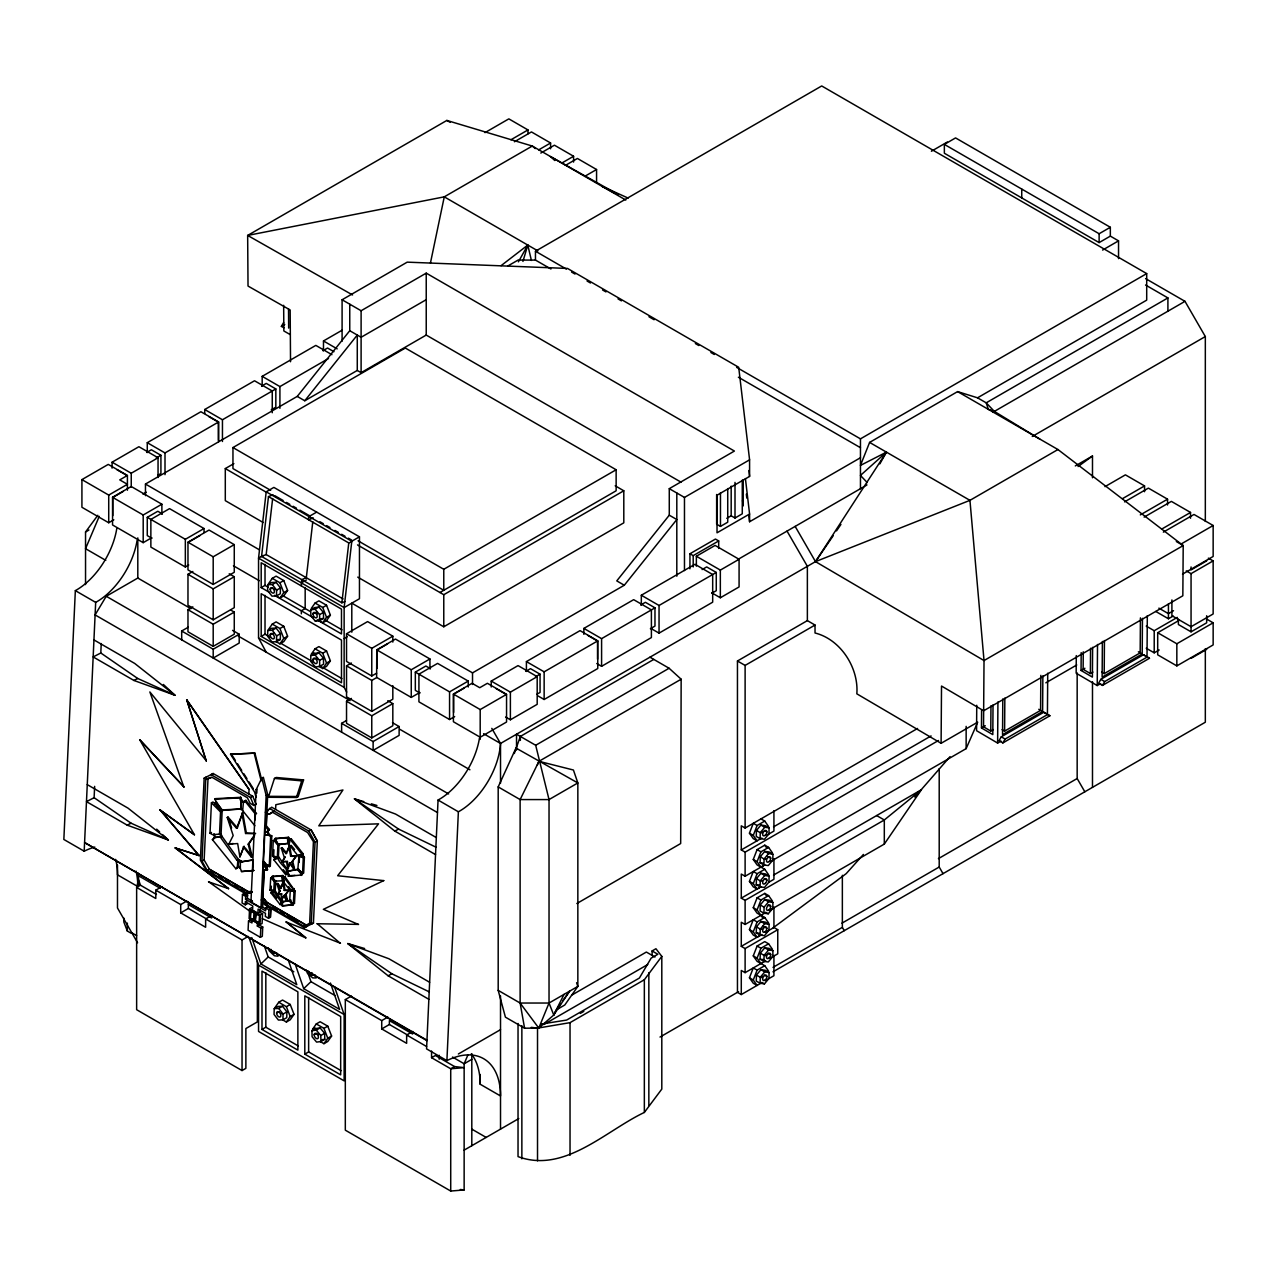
<?xml version="1.0" encoding="UTF-8"?>
<svg xmlns="http://www.w3.org/2000/svg" width="1277" height="1277" viewBox="0 0 1277 1277"><rect width="100%" height="100%" fill="white"/><g stroke="black" fill="none" stroke-linecap="round" stroke-linejoin="round"><path stroke-width="1.5" d="M253.788 870.467L241.513 871.553L240.347 868.376L240.379 861.831L241.529 861.241M240.73 809.522L240.794 801.11L239.613 797.917L214.696 799.163L222.054 810.448L241.88 808.932M287.788 871.217L297.349 869.621L302.234 874.889L288.363 876.293C289.352 868.583 281.1 866.492 277.811 858.352L273.725 859.676L285.729 874.761L287.58 873.276L285.729 874.761M287.995 843.889L287.421 837.84L274.699 838.67L278.45 844.512L289.017 843.363M288.458 842.197L288.49 839.26L289.799 840.027L289.56 842.836M761.89 982.652L741.283 994.56L737.452 992.341L737.452 660.991L807.367 620.622L815.029 625.044L815.029 632.993C840.729 639.41 858.862 667.951 856.835 693.826L941.101 743.294L941.516 686.036L983.657 710.778L1182.837 595.784L1183.204 545.566L1057.947 449.536L957.606 391.608L869.605 442.417L860.459 465.403L886.43 452.138L879.853 463.87M976.745 705.255L976.57 730.699L997.624 743.07L1001.072 741.091M993.027 704.856L992.804 734.61L981.47 727.954L981.598 710.108M869.605 442.417L969.945 500.345L984.024 660.56L983.529 726.805L990.776 731.067L990.968 705.782M997.624 743.07L997.928 701.967M1002.796 698.95L1002.541 734.658L1042.607 711.528L1042.862 675.82M1002.046 729.63L1004.6 731.13L1004.839 698.056M1040.835 675.357L1040.579 710.363L1004.6 731.13M1047.427 714.322L1047.731 673.218M1076.288 655.58L1076.16 673.202L1097.23 685.573L1100.662 683.578M1092.617 647.359L1092.394 677.113L1081.06 670.457L1081.188 652.611M1083.263 651.813L1083.135 669.308L1090.366 673.554L1092.92 672.085M1090.366 673.554L1090.558 648.285M1097.23 685.573L1097.518 644.47M1102.386 641.453L1102.131 677.161L1142.197 654.032L1142.452 618.323M1101.636 672.133L1104.19 673.633L1104.445 640.559M1140.425 617.86L1140.169 652.866L1104.19 673.633M1147.017 656.825L1147.321 615.706M293.678 889.255L289.911 890.133L282.967 881.258L283.861 877.331L284.994 876.74L295.163 891.154L294.46 903.446L293.423 902.839L293.311 904.802L282.217 905.856L281.802 901.929L282.951 901.339M282.201 880.795L281.802 876.118L271.841 876.581L274.731 881.146L283.989 880.731M756.431 830.449L756.271 836.435L760.102 838.654L764.444 839.244L768.946 833.849L769.105 827.863L765.274 825.66L760.932 825.054L756.431 830.449L760.262 832.652L760.102 838.654M756.271 884.642L756.431 878.656L760.932 873.26L765.274 873.867L769.105 876.07L768.946 882.072L764.444 887.451L760.102 886.861L756.271 884.642L759.161 885.041M756.271 932.864L756.431 926.863L760.932 921.467L765.274 922.074L769.105 924.277L768.946 930.279L764.444 935.674L760.102 935.067L756.271 932.864L759.161 933.264M756.431 975.069L756.271 981.071L760.102 983.274L764.444 983.881L768.946 978.485L769.105 972.483L765.274 970.281L760.932 969.674L756.431 975.069L760.262 977.288L760.102 983.274M760.102 862.757L760.262 856.771L764.763 851.376L769.105 851.967L772.936 854.185L772.777 860.171L768.275 865.567L763.933 864.96L760.102 862.757L762.992 863.156M760.102 886.861L760.262 880.875L764.763 875.479L769.105 876.07M760.262 904.978L760.102 910.964L763.933 913.183L768.275 913.773L772.777 908.378L772.936 902.392L769.105 900.173L764.763 899.583L760.262 904.978L764.093 907.181L763.933 913.183M760.102 935.067L760.262 929.081L764.763 923.686L769.105 924.277M760.102 959.171L760.262 953.185L764.763 947.789L769.105 948.38L772.936 950.599L772.777 956.585L768.275 961.98L763.933 961.389L760.102 959.171L764.444 959.777M763.933 864.96L764.093 858.974L768.594 853.579L772.936 854.185M763.933 961.389L764.093 955.388L768.594 949.992L772.936 950.599M267.771 584.722L267.611 590.533L271.969 596.136L276.47 595.944L280.301 593.741L280.461 587.931L276.103 582.312L271.602 582.504L267.771 584.722L272.272 584.531L276.103 582.312M267.771 630.471L267.611 636.281L271.969 641.9L276.47 641.708L280.301 639.506L280.461 633.695L276.103 628.076L271.602 628.268L267.771 630.471L272.272 630.279L276.103 628.076M276.47 595.944L276.63 590.134L272.272 584.531M276.47 641.708L276.63 635.898L272.272 630.279M274.22 1008.638L274.06 1014.449L278.418 1020.068L282.919 1019.876L286.75 1017.657L286.91 1011.847L282.552 1006.244L278.051 1006.436L274.22 1008.638L278.721 1008.447L282.552 1006.244M282.919 1019.876L283.079 1014.066L278.721 1008.447M116.75 528.71A58.279 33.649 -60 0 1 75.343 590.628L63.85 839.468L84.186 851.2A81.409 47.01 -60 0 1 94.833 847.066M84.186 851.2L95.679 602.377A58.279 33.649 -60 0 0 137.086 540.442M162.53 834.583L168.372 839.995L131.052 823.186L94.115 797.694L94.642 786.361M163.36 684.472L175.061 695.295L137.724 678.486L100.803 652.994L101.234 643.544M206.443 776.975L204.16 778.156L200.377 860.155L206.555 871.185L245.982 893.948L249.813 893.214L252.112 892.048L248.329 891.649L246.046 892.815L207.161 870.371L201.974 861.161L205.741 779.513L211.184 777.262M208.023 778.347L204.144 860.044L209.444 869.19L248.329 891.649M223.188 809.857L222.134 811.134L221.081 833.961L212.605 834.727L210.019 833.227L211.423 802.786L212.908 802.02L215.494 803.52M219.484 834.791L220.538 811.949L211.423 802.786M244.418 893.485L242.47 894.475L242.087 902.983L245.28 904.834L247.211 903.829M186.745 699.812L206.188 760.821L186.745 699.812L249.063 789.282L248.839 794.007M245.28 904.834L245.423 901.738L247.243 900.796M245.535 899.263L245.663 896.326L247.61 895.321L247.355 898.322L245.535 899.263L265.584 910.836L265.712 907.899L267.659 906.893L270.852 908.745L270.453 917.253L268.505 918.243L265.329 916.407L265.472 913.31L258.114 909.064L257.922 913.247L252.575 910.15L252.766 905.984L245.423 901.738M248.52 920.956L248.089 930.231L260.364 937.318L262.312 936.312L262.743 927.038L259.263 925.043L257.331 926.033L257.475 922.984L252.128 919.903L251.984 922.952L248.52 920.956L250.452 919.951L252.766 921.292M251.84 907.612L249.558 908.793L249.111 918.53L259.79 924.692L262.088 923.526L262.535 913.789L259.742 912.305L257.922 913.247M249.909 918.131L250.899 909.735L254.698 912.895L254.362 920.015L249.909 918.131L254.362 920.015M265.855 908.873L262.392 907.005L264.1 869.94L262.503 906.941L260.971 907.739L250.946 901.945L256.134 789.681L261.817 778.06L263.349 777.262L267.691 794.677L266.27 825.596L269.431 829.523L266.877 831.806L269.431 829.523M250.531 917.812L250.899 909.735M252.766 870.994L253.261 860.107L240.379 861.831M255.129 819.93L255.384 814.087L244.785 800.902L243.38 802.595L242.678 810.64L254.857 825.756M256.805 793.161L256.98 789.25L256.134 789.681M253.74 920.35L254.075 913.215L250.276 910.054M259.854 919.871L259.087 923.431L255.24 921.212L255.576 914.093L258.784 914.619M255.24 921.212L256.198 913.757M259.087 923.431L259.454 915.354L262.535 913.789M259.87 909.511L259.742 912.305L259.981 909.463M259.79 924.692L260.253 914.955L249.558 908.793M260.971 907.739L266.159 795.475L261.817 778.06M269.319 829.587L267.915 831.279L269.096 834.456L271.793 835.892L270.277 866.397L266.654 865.423L263.477 861.704L263.078 870.483L267.579 869.717L266.398 866.54L267.803 864.848M263.477 861.704L264.722 834.95L268.521 834.759L267.34 831.566L264.85 832.029L265.121 826.171L266.27 825.596L266.845 810.592L267.739 810.991M260.364 937.318L260.795 928.044L262.743 927.038M265.169 834.727L264.85 832.029M269.239 866.923L270.644 836.483L271.793 835.892M268.505 918.243L268.904 909.735L270.852 908.745M273.262 840.442L275.72 840.617L273.262 840.442L272.528 856.356L277.811 856.867L278.274 858.112L274.906 858.543L274.3 856.883M270.341 917.301L270.74 908.793M275.593 809.442L275.816 804.733L342.938 789.984L318.803 825.836L378.535 823.841L337.639 875.735L383.691 880.619M273.661 855.766L273.948 849.812M274.587 841.208L277.907 845.182L277.364 857.106L278.498 856.516L287.405 869.749L289.384 870.898L298.483 869.046L297.349 869.621M278.386 856.58L279.056 844.592L277.907 845.182M302.489 854.76L304.405 857.186L303.671 873.101L302.537 873.676L297.876 868.951L299.01 855.255L297.988 855.782L288.985 844.464L289.352 840.266L291.204 838.781L303.208 853.882L297.988 855.782M299.185 862.454L299.457 856.5M302.537 873.676L303.272 857.777L304.405 857.186M309.641 923.335L313.424 841.687L307.613 832.524L272.304 812.14L269.16 814.295L265.456 812.156L271.714 807.208L311.141 829.97L317.334 841L313.424 923.063L311.253 924.181L315.052 842.166L308.858 831.151L269.431 808.373M479.466 738.106A58.279 33.649 -60 0 1 438.059 800.04L426.566 1048.88L446.902 1060.612A81.409 47.01 -60 0 1 500.52 1095.969L480.184 1084.237A81.409 47.01 -60 0 0 471.293 1053.876M446.902 1060.612L458.379 811.789A58.279 33.649 -60 0 0 500.52 743.469L815.492 561.625L969.945 500.345L1057.947 449.536M281.802 901.929L283.302 901.546L281.642 900.7L274.906 890.292L269.99 890.229L270.708 877.938L272.863 877.953L270.708 877.938M271.331 886.126L271.139 889.638L269.99 890.229M273.773 890.867L274.3 881.657L271.73 878.544M274.731 881.146L275.864 880.555L275.13 891.314L270.9 892.815L280.158 904.643L281.866 903.366M294.46 903.446L292.289 903.414L289.719 900.317L290.246 891.091L291.395 890.5L291.044 889.542L289.911 890.133M293.311 904.02L294.029 891.729L295.163 891.154M286.447 873.867L286.718 870.595M287.181 870.371L286.894 873.628L288.219 874.394M214.217 833.897L215.27 837.153L212.381 839.596L235.894 868.807L237.299 867.115L237.841 860.858L240.842 861.592M238.751 860.395L238.208 866.636L240.347 868.376M280.158 904.643L282.121 900.844M263.142 555.511L258.545 558.161L344.136 607.581L359.46 598.737L359.46 536.819L273.869 487.399L266.207 491.821L258.545 558.161L258.545 637.941L266.207 652.18M344.934 601.547L341.853 602.808L261.562 556.453L268.473 496.593L273.086 494.694M261.562 556.453L266.175 554.553L272.639 498.557M301.34 585.935L301.707 579.63L306.32 577.731L312.785 521.734M341.853 602.808L348.765 542.948L351.845 541.687M359.46 536.819L351.798 541.24L344.136 607.581L344.136 687.361L346.69 692.102M430.445 262.998L444.268 196.85L532.286 146.041L625.794 200.042M649.945 657.192L669.1 668.254L681.152 679.22L680.673 843.554L576.837 903.525M522.932 261.418L527.8 245.072L501.079 265.664M514.296 753.526L520.362 736.43L653.776 659.411M268.362 797.279L274.443 778.427L276.263 777.485L303.575 779.928L298.227 796.513L296.392 797.455L268.362 797.279L270.197 796.337L298.227 796.513M296.392 797.455L301.755 780.87L303.575 779.928M287.692 868.568L290.214 862.837L287.692 868.568L286.575 861.608L287.373 861.193L288.506 868.152M239.884 856.899L244.019 846.364L239.884 856.899L237.666 843.554L228.822 844.161L233.18 835.525L227.242 817.488L228.04 817.088L237.362 827.879L236.564 828.294L227.242 817.488M287.261 899.567L284.021 895.337L281.834 899.822L283.207 895.736L286.463 899.982L287.261 899.567L286.016 894.299L288.937 890.085L284.228 890.372L282.855 882.136L283.654 881.721L285.026 889.973M286.016 853.643L286.83 853.228L282.057 847.657L281.259 848.072L286.016 853.643L289.56 845.262L291.427 855.893L290.629 856.292L288.762 845.677M287.373 851.631L289.56 845.262M236.564 828.294L242.694 812.683L246.381 833.083L245.583 833.482L241.896 813.098M237.362 827.879L242.694 812.683M280.653 888.265L281.451 887.85L277.763 883.476L276.965 883.892L280.653 888.265L282.855 882.136M281.994 886.318L283.654 881.721M749.439 833.163L753.27 835.381L757.101 840.825L753.27 838.622L749.439 833.163L753.27 823.298L757.101 825.501L764.763 821.079L768.594 826.538M753.27 835.381L757.101 825.501M768.594 874.745L764.763 869.286L757.101 864.928L753.27 859.485L757.101 849.604L764.763 845.182L768.594 847.401L772.425 852.844M760.932 886.829L757.101 889.031L753.27 886.829L749.439 881.369L753.27 871.505L757.101 873.707L764.763 869.286M764.763 864.928L760.932 867.147L757.101 861.688L760.932 851.823L768.594 847.401M757.101 889.031L753.27 883.588L757.101 873.707M768.594 922.952L764.763 917.493L757.101 913.135L753.27 907.692L757.101 897.827L764.763 893.389L768.594 895.608L772.425 901.051M760.932 935.035L757.101 937.238L753.27 935.035L749.439 929.576L753.27 919.711L757.101 921.93L764.763 917.493M762.848 918.019L757.101 909.91L760.932 900.03L768.594 895.608M757.101 937.238L753.27 931.795L757.101 921.93M768.594 971.158L764.763 965.715L757.101 961.342L753.27 955.898L757.101 946.034L764.763 941.612L768.594 943.815L772.425 949.258M749.439 977.799L753.27 980.002L757.101 985.461L753.27 983.242L749.439 977.799L753.27 967.918L757.101 970.137L764.763 965.715M760.932 963.56L757.101 958.117L760.932 948.236L768.594 943.815M753.27 980.002L757.101 970.137M516.531 750.046L516.531 734.227L535.686 745.273L549.03 799.578L549.03 1003.036L538.782 1028.081L524.576 1028.208L505.421 1017.162L498.19 990.377L498.19 786.919L515.972 748.051L577.842 782.945L577.842 986.403L564.801 1004.983L557.905 1008.974M99.239 516.387L85.543 548.679L105.783 560.364M467.925 1054.898L464.142 1063.773L464.142 1189.941L450.717 1191.042L345.317 1130.177L345.317 999.588L351.446 996.06M771.005 861.289L966.146 748.625L977.703 722.191M537.362 764.923L538.958 761.315L681.152 679.22M498.19 990.377L520.122 1003.036L538.782 1028.081L553.755 1015.023L556.181 1009.963M282.057 861.975L285.09 857.027L282.057 861.975L286.575 861.608M498.19 786.919L520.122 799.578L549.03 799.578L577.842 782.945L573.421 770.015L538.958 761.315L520.122 799.578L520.122 1003.036L549.03 1003.036L553.755 1015.023L564.003 994.4M277.476 894.666L281.818 894.028L277.476 894.666L280.062 890.771L277.763 883.476M278.274 894.251L280.062 890.771M518.398 261.849L527.8 245.072L531.408 260.46M283.941 327.838L281.387 326.385L283.606 322.506M1001.28 736.813L999.029 740.676L1002.86 742.927L1049.886 715.774L1043.836 712.247L1001.28 736.813L1005.111 739.064L1047.667 714.497L1049.886 715.774M1002.86 742.927L1005.111 739.064M1100.87 679.316L1098.619 683.179L1102.45 685.43L1149.476 658.278L1143.426 654.75L1100.87 679.316L1104.701 681.567L1147.257 657.001L1149.476 658.278M1102.45 685.43L1104.701 681.567M190.88 608.682L137.804 578.05L106.246 596.263L95.089 614.907L437.468 812.571M531.264 1027.347L537.521 1028.145L570.037 1022.654L644.342 979.746L661.805 956.393L655.931 948.731L652.1 950.95L652.1 955.372M518.031 1023.468L518.031 1156.611C564.402 1173.771 605.585 1130.799 644.342 1112.443L661.805 1089.089L661.805 956.393M553.755 1015.023L569.59 991.16L562.886 1000.561M291.954 861.863L296.44 855.957L291.954 861.863L293.614 868.663L294.428 868.248L292.752 861.448M950.04 756.654L914.827 797.056M769.169 910.565L884.307 844.081L921.419 789.713L773.527 875.096M833.195 535.749L815.492 561.625L984.024 660.56L1183.204 545.566L1176.325 541.528M836.499 530.897L840.936 524.432M254.474 835.812L248.983 843.778L252.271 856.819L251.473 857.234L248.185 844.193L254.777 834.631M286.463 899.982L285.202 894.698L288.937 890.085M268.441 583.797L272.272 578.337L276.103 576.135L283.765 580.556L287.596 590.421L283.765 595.88L279.934 598.083L276.103 595.88M279.934 598.083L283.765 592.64L287.596 590.421M268.441 629.545L272.272 624.102L276.103 621.883L283.765 626.305L287.596 636.185L283.765 641.629L279.934 643.847L276.103 641.629M279.934 643.847L283.765 638.388L287.596 636.185M311.253 608.49L315.068 603.047L318.899 600.844L326.561 605.266L330.392 615.131L326.561 620.59L322.73 622.793L318.899 620.59M322.73 622.793L326.561 617.35L330.392 615.131M318.899 666.339L322.73 668.557L326.561 666.339L330.392 660.895L326.561 651.015L318.899 646.593L315.068 648.812L311.253 654.255L313.791 652.786M322.73 668.557L326.561 663.098L330.392 660.895M274.89 1007.713L278.721 1002.269L282.552 1000.051L290.214 1004.472L294.045 1014.353L290.214 1019.796L286.383 1022.015L282.552 1019.796M286.383 1022.015L290.214 1016.556L294.045 1014.353M320.112 1041.489L323.943 1043.692L327.774 1041.489L331.605 1036.03L327.774 1026.165L320.112 1021.744L316.281 1023.946L312.466 1029.406L315.004 1027.921M323.943 1043.692L327.774 1038.249L331.605 1036.03M557.299 1008.399L560.651 1003.69M85.543 584.579L85.543 531.998L97.818 515.285M145.466 495.652L145.466 484.047L297.238 396.413L349.754 330.711L349.754 304.181M304.772 400.755L357.273 335.069L357.273 370.442L304.772 400.755L297.238 396.413M669.276 515.19L616.775 580.891L624.293 585.233L676.81 519.547L669.276 515.19L669.276 488.66L734.403 451.052L426.231 273.134L361.104 310.742L342.092 299.76L342.092 341.262M278.945 844.64L287.229 843.427M289.352 840.266L291.204 838.781M301.34 855.351L303.208 853.882M298.339 868.727L300.941 873.58L301.675 872.686L297.876 868.951M216.34 802.116L214.935 803.808L221.448 811.486L222.501 810.209L215.877 802.355M235.894 868.807L238.783 866.349L237.299 867.115M237.49 867.977L238.895 866.285M760.262 832.652L764.763 827.273L769.105 827.863M764.093 907.181L768.594 901.785L772.936 902.392M760.262 977.288L764.763 971.893L769.105 972.483M275.178 880.907L272.751 877.634L272.193 878.305L274.763 881.417L275.752 880.619M270.9 892.815L272.624 891.538L272.161 890.245M283.286 878.001L284.994 876.74M292.545 889.846L294.253 888.569M290.166 900.077L292.178 903.861L291.028 901.115M863.412 854.441L846.188 873.644L773.255 927.74M288.299 960.192L296.791 984.663L260.907 963.959L268.17 956.952L264.259 945.666M330.44 983.019L339.586 1009.373L303.703 988.653L310.965 981.662L307.709 972.26M921.419 789.713L884.307 819.978L745.114 900.349L741.283 898.146L741.283 874.043L745.114 876.245L764.109 865.279M1078.075 466.536L1092.489 456.017L1092.489 477.774M274.475 811.023L269.16 814.295M535.302 148.595L532.286 146.041L446.838 120.437L247.658 235.431L248.025 286.064L290.166 309.976L290.533 361.742M484.989 132.632L508.837 118.873L527.976 129.935L527.976 133.798M510.96 139.752L527.976 129.935M514.423 141.763L531.455 131.93L550.595 142.992L550.595 148.786M538.686 149.872L550.595 142.992M540.809 153.064L554.426 145.195L573.581 156.257L573.581 162.067M561.672 163.137L573.581 156.257M281.387 326.385L284.755 324.454M565.503 165.356L577.412 158.46L596.567 169.522L596.567 183.074M342.092 299.76L407.203 262.152L567.515 268.441L738.697 367.281L749.583 459.832L749.583 476.417L717.02 495.221L717.02 532.812L749.583 514.008L745.417 478.572M584.643 176.402L596.567 169.522M113.813 519.803L108.721 522.756L81.92 507.272L81.92 479.609L108.258 464.397L127.413 475.459L127.413 490.224M112.089 468.116L112.089 462.194L138.906 446.711L158.045 457.757L158.045 477.518M147.27 452.569L147.27 442.688L200.904 411.737L218.622 421.969L218.622 441.73M204.735 413.477L204.735 409.518L254.522 380.769L272.256 391.001L272.256 412.742M262.184 386.229L262.184 376.348L315.818 345.397L331.924 354.687M323.48 350.84L323.48 340.959L342.22 330.152M146.743 452.409L151.34 449.759L160.918 455.282L160.918 473.528L157.853 475.299M261.657 386.053L266.255 383.403L275.832 388.942L275.832 407.187L271.235 409.837M322.953 350.68L327.55 348.03L333.935 351.702M426.231 299.68L361.104 337.272L349.754 330.711M156.321 457.932L160.918 455.282M147.27 442.688L165.004 452.936L218.622 421.969M204.735 409.518L222.453 419.75L275.832 388.942M262.184 376.348L279.918 386.58L328.508 358.518M127.413 475.459L119.751 479.881L127.413 484.302L108.721 495.093L81.92 479.609M112.089 462.194L131.244 473.24L158.045 457.757M507.847 265.983L518.079 260.077L535.462 260.077L550.946 269M535.462 260.077L535.462 251.218L821.702 85.958L1146.698 273.597L1146.698 300.143L977.528 397.817L957.606 391.608M151.692 537.745L143.2 542.661L112.552 524.959L112.552 497.296L131.244 486.505L161.876 504.207L161.876 514.088M123.326 491.358L112.807 497.439L112.807 515.7M142.976 494.135L146.312 492.204M357.273 370.442L361.104 372.661L426.231 335.069L681.024 482.163M85.543 531.998L88.927 530.035M270.66 490.336L232.957 468.579L232.957 447.557L405.32 348.046L616.137 469.76L616.137 490.783L439.942 592.496M112.552 497.296L143.2 514.998L161.876 504.207M263.142 522.485L225.295 500.648L225.295 468.579L233.867 463.631M151.867 538.255L147.27 535.59L147.27 517.345L157.805 511.263L162.402 513.913M147.27 517.345L185.341 539.309L204.017 528.534L204.017 532.477M187.974 542.214L209.045 530.051L234.266 544.625L234.266 572.288L213.195 584.451L187.974 569.877L187.974 542.214L213.195 556.788L234.266 544.625M189.411 541.671L199.946 535.59M204.017 528.534L169.538 508.629L150.862 519.42L150.862 547.083L185.341 566.988L188.725 565.025M229.221 573.788L234.266 576.709L234.266 607.66L213.195 619.824L187.974 605.266L187.974 574.299L192.827 571.489M931.396 151.245L947.358 142.018M944.357 144.397L955.563 137.916L1110.336 227.274L1110.336 236.117L1099.13 242.598L944.357 153.24L944.357 144.397L1099.13 233.739L1110.336 227.274M316.664 512.109L308.619 516.738L308.619 519.771L313.232 517.871M187.974 574.299L213.195 588.873L234.266 576.709M230.898 610.151L234.266 612.098L234.266 634.206L213.195 646.37L187.974 631.796L187.974 609.688L192.827 606.878M181.717 639.841L181.669 631.014L188.182 627.262M318.069 620.43L341.486 633.951L341.486 609.113L261.194 562.758L261.194 587.596L265.025 585.393L268.362 587.324M272.272 578.337L279.934 582.759L283.765 580.556M270.165 589.208A2.985 1.724 60 0 1 273.342 588.92A2.985 1.724 60 0 1 273.342 593.151A2.985 1.724 60 0 1 270.165 589.208L272.719 587.723M187.974 609.688L213.195 624.245L234.266 612.098M276.63 590.134L280.461 587.931M301.34 582.871L306.448 579.934M213.195 649.227L239.198 634.206L239.198 643.049L213.195 658.07L213.195 649.227L181.669 631.014M261.194 636.409L341.486 682.78L341.486 640.08L261.194 593.725L261.194 636.409L265.025 634.206L270.149 637.159M310.726 609.831L314.557 607.613L318.899 607.022L323.416 612.417L323.576 618.403L319.745 620.622L315.387 621.213L310.886 615.817L310.726 609.831L315.068 609.225L318.899 607.022M272.272 624.102L279.934 628.523L283.765 626.305M270.165 634.956A2.985 1.724 60 0 1 273.342 634.685A2.985 1.724 60 0 1 273.342 638.915A2.985 1.724 60 0 1 270.165 634.956L273.996 632.753M315.068 603.047L322.73 607.469L326.561 605.266M312.961 613.918A2.985 1.724 60 0 1 316.137 613.63A2.985 1.724 60 0 1 316.137 617.86A2.985 1.724 60 0 1 312.961 613.918L315.515 612.433M276.63 635.898L280.461 633.695M319.745 620.622L319.585 614.62L323.416 612.417M315.387 621.213L317.941 619.744M232.957 447.557L443.773 569.287L616.137 469.76M376.619 673.187L371.767 675.996L346.53 661.422L346.53 633.759L367.6 621.596L392.821 636.169L392.821 642.092M310.726 655.596L314.557 653.377L318.899 652.786L323.416 658.166L323.576 664.168L319.745 666.371L315.387 666.977L310.886 661.582L310.726 655.596L315.068 654.989L318.899 652.786M344.136 638.548L347.2 636.776M315.068 648.812L322.73 653.233L326.561 651.015M312.961 659.666A2.985 1.724 60 0 1 316.137 659.395A2.985 1.724 60 0 1 316.137 663.625A2.985 1.724 60 0 1 312.961 659.666L315.515 658.198M319.745 666.371L319.585 660.385L323.416 658.166M357.512 544.912L443.773 594.715L623.799 490.783L623.799 522.836L443.773 626.784L357.752 577.124M346.53 633.759L371.767 648.333L392.821 636.169M392.821 685.669L392.821 699.205L371.767 711.369L346.53 696.811L346.53 665.844L351.398 663.034M346.53 665.844L371.767 680.418L376.619 677.608L376.779 649.849L395.471 639.059L429.934 658.964L429.934 668.845M387.554 643.911L377.034 649.993L377.034 668.238M1102.594 250.069L1118.54 240.858L1118.54 258.624M669.276 488.66L684.472 497.423L749.583 459.832M387.777 700.722L392.821 703.627L392.821 725.751L371.767 737.914L346.53 723.341L346.53 701.233L351.398 698.423M376.779 649.849L411.258 669.755L429.934 658.964M419.925 693.012L415.328 690.362L415.328 672.101L425.864 666.019L430.461 668.669M341.629 732.168L341.597 723.341L346.466 720.531M346.53 701.233L371.767 715.79L392.821 703.627M376.779 677.512L411.258 697.418L419.75 692.517M736.653 367.377L860.459 438.857L1146.698 273.597M726.805 518.318L731.178 515.796L735.009 518.015L742.272 513.817L742.272 480.168M716.636 494.502L716.636 524.193L720.467 526.395L727.73 522.197L727.73 488.564M351.798 632.195L351.798 603.159L472.522 672.867L624.293 585.233M415.328 672.101L449.568 691.863L468.244 681.088L468.244 687.01M689.947 568.808L689.947 553.755L715.439 539.054L718.696 540.937L718.696 548.456M748.897 515.844L749.583 521.75L860.459 457.741M453.399 694.081L472.075 683.291L479.737 687.712L487.399 683.291L506.554 694.353L506.554 722.016L480.2 737.228L453.399 721.744L453.399 694.081L480.2 709.565L506.554 694.353M689.947 553.755L693.203 555.639L718.696 540.937M464.174 688.143L453.638 694.225L453.638 712.47M373.123 741.554L399.126 726.533L399.126 735.376L373.123 750.397L373.123 741.554L341.597 723.341M696.364 566.126L696.364 556.245L715.088 545.423L739.08 559.278L739.08 586.941L720.34 597.764L711.768 592.815M491.23 687.01L491.23 681.088L518.047 665.604L537.186 676.65L537.186 704.329L510.385 719.797L505.596 717.035M526.411 671.463L526.411 661.598L580.045 630.63L597.764 640.862L597.764 668.525L544.146 699.493L537.697 695.757M583.876 634.35L583.876 628.412L633.663 599.663L651.398 609.895L651.398 637.558L601.595 666.307L596.758 663.529M641.325 605.122L641.325 595.242L694.959 564.29L712.678 574.522L712.678 602.185L659.044 633.137L650.999 628.492M156.433 894.443L140.47 885.216L136.639 887.435L136.639 1009.708L242.039 1070.557L245.87 1068.354L245.87 1028.544L257.363 1021.903L257.363 961.469M1167.912 311.189L1167.912 297.924L986.211 402.83L977.528 397.817M525.885 671.303L530.482 668.653L540.059 674.176L540.059 692.437L536.994 694.193M640.799 604.963L645.396 602.297L654.973 607.836L654.973 626.081L650.376 628.747M702.095 569.574L706.692 566.924L716.269 572.447L716.269 590.708L711.672 593.358M468.244 681.088L437.596 663.386L418.92 674.176L418.92 701.839L449.568 719.526L454.66 716.589M140.47 885.216L138.539 879.677L136.639 887.435L155.794 898.497L155.794 890.165L161.924 886.637M737.595 559.645L866.955 484.941M993.075 412.136L1184.992 301.34L1205.328 336.553L1205.328 521.431M535.462 676.826L540.059 674.176M526.411 661.598L544.146 671.83L597.764 640.862M583.876 628.412L601.595 638.644L654.973 607.836M641.325 595.242L659.044 605.474L716.269 572.447M696.364 556.245L720.34 570.101L739.08 559.278M491.23 681.088L510.385 692.134L537.186 676.65M155.794 890.165L180.711 904.563L186.841 901.019M180.711 904.563L180.711 912.879L188.373 908.458L206.651 919.009M1032.247 436.479L1205.328 336.553M180.711 912.879L205.629 927.262L205.629 918.945L211.759 915.401M535.686 745.273L669.1 668.254M205.629 918.945L242.039 939.968L248.169 936.424M1075.298 465.929L1092.489 456.017M737.452 660.991L745.114 665.413L815.029 625.044M1104.988 486.649L1125.404 474.852L1144.559 485.914L1144.559 491.709M1122.435 498.684L1144.559 485.914M1124.558 501.877L1148.39 488.117L1167.545 499.179L1167.545 504.99M278.721 1002.269L286.383 1006.691L290.214 1004.472M276.614 1013.124A2.985 1.724 60 0 1 279.791 1012.853A2.985 1.724 60 0 1 279.791 1017.067A2.985 1.724 60 0 1 276.614 1013.124L279.168 1011.655M1140.313 514.902L1167.545 499.179M283.079 1014.066L286.91 1011.847M1144.144 517.121L1171.376 501.382L1190.531 512.444L1190.531 518.254M261.993 1029.438L297.876 1050.141L297.876 991.814L261.993 971.111L261.993 1029.438L265.824 1027.219L298.291 1045.959M1161.591 529.157L1190.531 512.444M1163.347 532.142L1193.995 514.455L1213.15 525.501L1213.15 556.469L1182.502 574.155M311.939 1030.731L315.77 1028.528L320.112 1027.921L324.629 1033.316L324.789 1039.302L320.958 1041.521L316.6 1042.112L312.099 1036.732L311.939 1030.731L316.281 1030.14L320.112 1027.921M316.281 1023.946L323.943 1028.368L327.774 1026.165M314.174 1034.817A2.985 1.724 60 0 1 317.35 1034.53A2.985 1.724 60 0 1 317.35 1038.76A2.985 1.724 60 0 1 314.174 1034.817L316.728 1033.332M320.958 1041.521L320.798 1035.535L324.629 1033.316M1180.81 544.178L1213.15 525.501M304.804 1054.148L340.672 1074.851L340.672 1016.524L304.804 995.821L304.804 1054.148L308.635 1051.929L341.087 1070.669M345.317 999.588L381.727 1020.61L387.857 1017.067M381.727 1020.61L381.727 1028.927L389.389 1024.505L407.65 1035.056M1206.669 560.89L1191.058 569.909L1191.058 566.956M938.515 740.484L745.114 852.142L741.283 849.923L741.283 825.82L745.114 828.039L917.572 728.465M1186.269 570.883L1191.058 573.644L1213.15 560.89L1213.15 613.966L1191.058 626.72L1171.903 615.674L1171.903 599.935M381.727 1028.927L406.645 1043.325L406.645 1034.993L412.774 1031.465M773.511 826.889L931.077 735.919M741.283 849.923L761.89 838.031M767.046 835.046L773.926 831.088L773.926 810.687M941.101 743.294L977.16 722.479M1045.847 682.828L1076.75 664.982M1173.531 610.725L1168.439 613.662L1158.862 608.139M1155.765 611.46L1168.439 618.77L1173.116 616.073M981.47 727.954L985.301 725.751M1081.06 670.457L1084.891 668.254M1146.235 626.113L1154.216 630.71L1177.33 617.382M1206.765 619.122L1213.15 622.809L1213.15 644.933L1176.835 665.892L1157.696 654.83L1157.696 632.722L1179.15 620.335M990.776 731.067L993.33 729.582M431.562 1057.707L435.393 1055.504L454.548 1066.55L464.142 1067.668L450.717 1068.769L431.562 1057.707L431.562 1051.051M458.379 1053.988L500.52 1029.661M1146.235 648.221L1154.216 652.834L1159.181 649.977M1178.384 619.201L1178.384 624.517L1191.058 631.828L1206.669 622.809L1206.669 615.737M549.03 1003.036L577.842 986.403L576.581 982.715M1157.696 632.722L1176.835 643.768L1213.15 622.809M572.128 994.911L646.354 952.051L654.973 957.032M741.283 898.146L760.182 887.228M768.77 882.263L773.926 879.294L773.926 858.894M454.548 1066.55L450.717 1068.769L450.717 1191.042M471.772 1053.637L471.804 1059.351L464.142 1063.773L452.521 1057.053M543.794 1024.537L647.742 964.518M1191.058 658.373L1206.669 649.355M580.349 1013.379L583.797 1011.4M770.877 957.782L777.757 953.823L777.757 929.704L745.114 948.556L741.283 946.353L741.283 922.249L745.114 924.452L765.737 912.544M741.283 946.353L761.89 934.445M765.338 932.465L773.926 927.501L777.757 929.704M938.403 858.639L1077.165 778.523L1077.165 672.915M741.283 994.56L741.283 970.456L745.114 972.659L765.721 960.767M841.942 923.175L939.202 867.019L939.202 768.69M773.032 967.375L842.357 927.357L842.357 875.288M464.142 1150.13L518.797 1118.572M660.017 1037.052L738.553 991.702M773 971.813L1205.328 722.223L1205.328 648.668M765.338 980.672L773.926 975.708L773.926 955.308M100.803 652.994L93.157 656.921L133.909 680.449L175.061 695.295L134.692 663.433L93.939 639.905M133.909 680.449L137.724 678.486M139.752 739.782L183.968 786.887L139.752 739.782L194.471 834.791L159.769 809.762L194.471 834.791M94.115 797.694L86.469 801.637L127.221 825.165L168.372 839.995L128.003 808.133L87.251 784.621M256.07 797.327L254.65 792.203L230.53 754.228L254.921 753.127L261.817 780.407M230.53 754.228L254.921 753.127M127.221 825.165L131.052 823.186M214.696 799.163L215.845 798.588M214.009 804.287L215.621 803.456L222.134 811.134L220.538 811.949M248.951 789.346L186.634 699.86M239.613 797.917L240.746 797.343L241.928 800.519L240.794 801.11M204.16 778.156L213.291 773.479L211.008 774.644L250.452 797.423L252.734 796.241L256.15 804.302M244.785 800.902L245.918 800.328M243.38 802.595L244.514 802.02L241.816 800.583L240.635 797.391M266.159 795.475L267.691 794.677M242.678 810.64L241.193 809.283L241.241 800.871L243.827 802.371M205.741 779.513L212.062 777.358L247.371 797.742L250.18 803.329L253.868 805.468L256.038 804.35M175.204 847.96L199.132 855.542L175.204 847.96L228.615 888.68L175.316 847.896M210.019 833.227L211.503 832.476M255.384 814.087L256.422 813.561M212.381 839.596L213.866 838.845M265.456 812.156L267.627 811.039L266.845 810.592M213.786 837.904L221.975 836.355L238.544 859.517L242.422 861.767L252.702 859.852M228.822 844.161L233.164 843.506M201.974 861.161L204.256 859.996M248.185 844.193L248.983 843.778M264.722 834.95L269.208 834.392M207.161 870.371L209.444 869.19M274.699 838.67L288.57 837.265L290.486 839.675M275.305 840.314L276.439 839.723L275.848 838.079M220.362 837.169L236.947 860.347L238.544 859.517M287.421 837.84L288.57 837.265M241.289 862.342L242.422 861.767M278.45 844.512L279.599 843.921M288.027 839.5L289.177 838.909M250.037 911.347L208.63 881.768M308.858 831.151L311.141 829.97L317.223 841.048L315.052 842.166M288.985 844.464L288.458 843.65M241.513 871.553L253.9 870.403M273.853 857.122L274.986 856.532M274.443 858.783L275.593 858.192M273.725 859.676L274.874 859.086M277.811 858.352L278.945 857.761M266.654 865.423L267.691 864.896M263.349 864.625L265.249 867.131L266.398 866.54L267.468 869.781M303.08 856.42L301.947 857.011L303.272 857.777M271.841 876.581L282.951 875.527L284.436 877.427M286.271 870.339L287.405 869.749M288.251 871.489L289.384 870.898M246.046 892.815L251.058 891.522L248.217 891.697L209.332 869.254M281.802 876.118L282.951 875.527M274.3 881.657L275.433 881.066M282.265 877.395L283.398 876.82M287.756 874.633L288.905 874.043L289.512 875.703L294.955 875.352M288.363 876.293L289.512 875.703M282.967 881.258L284.117 880.667M271.011 890.835L271.937 891.889L274.571 891.601L274.22 890.644M250.946 901.945L252.367 901.211M271.474 892.128L272.624 891.538M363.801 801.621L354.431 798.859L394.785 831.072L398.616 829.108L436.048 847.21M261.402 899.902L263.685 898.737L267.308 902.6L306.193 925.059L303.91 926.224L265.025 903.781L261.402 899.902L264.977 904.914L304.405 927.677L313.551 923M262.439 900.572L264.722 899.407M265.025 903.781L267.308 902.6M285.202 894.698L286.016 894.299M290.246 891.091L294.141 890.548M274.108 891.841L280.621 901.227L281.754 900.636M280.732 903.956L282.887 903.972L281.754 904.563M289.719 900.317L290.741 899.79M282.153 902.137L290.438 900.237L283.191 901.61M282.217 905.856L293.311 904.802M262.312 918.658L305.826 937.877L286.256 921.962L305.826 937.877M292.289 903.414L293.423 902.839M289.288 900.828L291.715 904.1L292.864 903.509M304.405 927.677L306.688 926.511M340.336 943.304L317.191 923.702M358.406 924.452L323.368 909.336L383.802 880.571M364.615 948.524L347.759 943.559L388.096 975.772L391.927 973.808L429.375 991.926M303.91 926.224L310.503 922.872M248.153 892.831L252.112 892.048M541.145 1024.09L566.621 1020.068L639.394 978.038L651.142 958.133L657.847 954.27L652.1 950.95M319.218 619.01L323.576 618.403M321.884 1039.701L324.789 1039.302M282.855 861.576L285.872 861.321M215.733 798.636L240.746 797.343M225.055 809.762L240.012 809.027M277.301 639.633L280.301 639.506M298.435 857.027L302.41 856.771L301.803 855.127L298.435 855.542L298.898 856.787M291.427 855.893L296.44 855.957M290.629 856.292L295.641 856.372M317.079 923.75L358.518 924.388M246.381 833.083L255.623 833.322M245.583 833.482L254.825 833.737M284.228 890.372L288.139 890.5M274.443 778.427L301.755 780.87M460.311 1189.494L464.142 1189.941M371.288 803.824L376.923 805.468M255.576 914.093L259.454 915.354M994.336 411.402L988.302 409.326L986.211 402.83L994.336 411.402L1039.765 439.049M208.518 881.816L228.615 888.68M286.144 922.026L340.464 943.24M628.124 198.079L601.93 186.266L613.758 192.588M248.776 892.687L249.813 893.214M618.307 194.599L550.467 156.544L554.793 160.519M446.838 120.437L450.286 122.384M352.564 294.971L247.658 235.431L444.268 196.85L537.888 250.899M290.326 334.654L283.845 330.966L283.654 305.299M1110.336 236.117L1118.54 240.858M1145.613 278.609L1184.992 301.34M1145.549 285.01L1167.912 297.924M1208.361 558.129L1213.15 560.89M535.462 251.218L566.413 269.096M571.569 272.065L575.017 274.06M587.053 281.004L590.485 282.999M602.521 289.943L605.968 291.922M618.004 298.882L621.436 300.861M648.955 316.744L654.111 319.729M695.374 343.545L698.822 345.54M710.858 352.484L714.29 354.479M738.377 377.21L860.459 447.7M1143.426 654.75L1145.645 656.027M1043.836 712.247L1046.055 713.524M615.195 485.803L623.799 490.783M323.48 340.959L337.176 348.876M208.805 416.573L218.383 422.112L218.383 440.357M587.947 635.467L597.524 641.006L597.524 659.251M876.645 815.556L884.307 819.978L884.307 844.081M358.071 540.809L443.773 590.293L443.773 569.287M274.763 495.668L283.127 500.488M286.463 502.42L289.815 504.351M293.151 506.283L296.503 508.214M299.84 510.146L309.88 515.94M319.92 521.734L323.273 523.666M326.609 525.597L329.961 527.529M334.973 530.434L338.325 532.365M341.661 534.297L345.013 536.228M348.35 538.16L351.702 540.091M266.207 491.821L351.798 541.24M225.295 468.579L266.51 492.363M268.473 496.593L348.765 542.948M760.932 818.876L764.763 821.079M760.932 825.054L764.763 827.273M764.316 830.465L766.87 831.95M145.466 484.047L259.295 549.764M266.175 554.553L343.114 598.977M116.877 469.649L126.455 475.188M496.019 688.542L505.596 694.081M764.763 851.376L768.594 853.579M757.101 849.604L760.932 851.823M766.87 856.053L770.701 858.256M760.262 856.771L764.093 858.974M753.27 859.485L757.101 861.688M233.436 565.791L259.295 580.716M283.414 596.008L310.183 611.46M325.236 620.159L341.965 629.816M760.932 873.26L764.763 875.479M261.194 587.596L269.559 592.432M274.571 595.321L313.041 617.541M764.316 878.688L766.87 880.156M756.431 878.656L760.262 880.875M749.439 881.369L753.27 883.588M483.584 733.684L500.52 743.469L500.52 783.216M764.763 899.583L768.594 901.785M757.101 897.827L760.932 900.03M768.147 904.994L770.701 906.462M765.721 912.305L768.275 913.773M753.27 907.692L757.101 909.91M280.397 643.081L312.849 661.821M319.697 665.764L341.901 678.582M760.932 921.467L764.763 923.686M766.87 928.363L763.039 926.144A2.985 1.724 -60 0 1 762.976 926.831M258.545 637.941L344.136 687.361M756.431 926.863L760.262 929.081M232.574 630.375L239.198 634.206M392.486 722.702L399.126 726.533M749.439 929.576L753.27 931.795M238.224 636.026L350.09 700.61M399.733 729.263L469.92 769.792M764.763 947.789L768.594 949.992M757.101 946.034L760.932 948.236M768.147 953.201L770.701 954.685M760.262 953.185L764.093 955.388M753.27 955.898L757.101 958.117M760.932 969.674L764.763 971.893M764.316 975.101L766.87 976.57M106.246 596.263L448.626 793.943M761.89 982.396L764.444 983.881M75.343 590.628L95.679 602.377M438.059 800.04L458.379 811.789M436.319 837.584L395.567 814.056L354.431 798.859L398.616 829.108M394.785 831.072L435.537 854.6M213.179 773.527L252.734 796.241M268.058 834.982L270.644 836.483M236.947 860.347L237.841 860.858M429.631 982.284L388.894 958.756L347.759 943.559L391.927 973.808M306.081 925.107L267.196 902.663L263.573 898.785L267.148 903.797M210.545 870.994L213.977 872.973M225.981 879.917L229.413 881.896M234.553 884.865L237.985 886.845M241.417 888.824L244.849 890.803M277.54 909.671L272.4 906.702L277.428 909.735M287.836 915.625L298.116 921.563M225.869 879.965L229.301 881.944M234.441 884.913L237.873 886.892M241.305 888.872L244.721 890.851M287.708 915.673L292.864 918.642M388.096 975.772L428.849 999.3M244.306 893.549L247.61 895.321M242.47 894.475L245.663 896.326M265.712 907.899L268.904 909.735M247.355 898.322L252.479 901.163M255.879 920.893L259.71 923.111M257.331 926.033L260.795 928.044M426.965 1040.196L84.585 842.533L426.997 1040.675M160.136 888.249L138.539 875.783L138.539 885.568M188.373 904.563L211.631 917.987M412.647 1034.035L389.389 1020.61L389.389 1024.505M406.645 1034.993L426.582 1046.517M268.17 956.952L293.806 971.749M310.965 981.662L334.893 995.469M258.545 965.109L344.136 1014.529L344.136 1080.853L258.545 1031.433L258.545 965.109L248.967 937.478M131.834 932.848L136.623 935.61M471.804 1129.139L486.17 1137.424M123.837 918.035L123.837 922.01L127.333 931.045L131.164 933.248M1138.366 651.781L1142.197 654.032M1038.776 709.278L1042.607 711.528M292.992 891.123L294.029 891.729M156.672 829.172L159.609 831.886M867.227 482.578L860.459 475.427L886.43 452.138L815.492 561.625L795.156 526.395M199.132 855.542L159.896 809.714L199.02 855.59M263.94 861.464L267.116 865.199L265.712 866.891L263.812 864.385M315.068 609.225L319.585 614.62M315.068 654.989L319.585 660.385M316.281 1030.14L320.798 1035.535M206.299 760.757L149.856 691.942L183.84 786.951M245.807 800.376L256.533 813.497M265.121 826.171L268.282 830.114M290.071 839.372L302.058 854.457M291.14 845.342L294.62 849.54M283.271 869.653L285.665 872.67M245.2 847.848L252.271 856.819M243.221 846.763L251.473 857.234M283.861 877.331L293.103 889.159M288.618 886.637L291.284 890.564M272.049 892.224L276.678 898.13M291.268 864.194L294.428 868.248M289.416 863.252L293.614 868.663M263.685 898.737L267.26 903.733M764.763 845.182L766.679 847.912M764.763 893.389L766.679 896.119M231.217 753.877L235.415 760.485M237.506 763.79L241.704 770.382M243.795 773.686L246.956 778.635M249.047 781.939L253.245 788.548M1077.165 778.523L1084.827 791.788M787.031 531.088L807.367 566.318L807.367 620.622M939.202 867.019L943.033 873.644M842.357 927.357L844.273 930.662M491.805 728.369L500.52 743.469M137.581 942.793L117.484 907.979L117.484 865.072M250.452 797.423L253.868 805.468M322.73 607.469L326.561 617.35M322.73 653.233L326.561 663.098M279.934 582.759L283.765 592.64M279.934 628.523L283.765 638.388M323.943 1028.368L327.774 1038.249M286.383 1006.691L290.214 1016.556M315.004 974.782L316.217 977.927L312.689 977.879L307.358 973.138L306.145 969.993M265.249 867.131L266.43 870.307M221.081 833.961L221.975 836.355M220.394 834.312L221.288 836.706L214.712 837.441L213.53 834.248M299.121 855.191L299.568 856.436M300.494 873.819L301.101 875.463M291.715 904.1L292.178 905.393M272.991 875.99L273.438 877.283M334.558 986.898L344.136 1014.529M295.226 964.183L303.703 988.653M251.777 937.605L260.907 963.959M277.013 953.169L278.035 956.202L274.363 955.755L269.176 950.774L268.17 947.757M228.04 817.088L231.6 827.895M282.057 847.657L283.271 851.408M281.259 848.072L284.292 857.442M276.965 883.892L279.264 891.186M254.235 753.478L261.131 780.758M520.122 1003.036L524.576 1028.208M281.004 894.427L281.834 899.822M748.897 470.511L749.583 476.417M746.343 494.183L746.806 498.126M742.56 500.472L743.198 505.931L743.198 480.2M288.538 308.986L288.666 328.093M1191.058 573.644L1191.058 631.828M1176.835 643.768L1176.835 665.892M1168.439 603.829L1168.439 618.77M1154.216 630.71L1154.216 652.834M1099.13 233.739L1099.13 242.598M1092.489 681.758L1092.489 787.366M1021.744 189.06L1021.744 197.919M966.146 726.374L966.146 748.625M860.459 438.857L860.459 488.708M773.926 907.101L773.926 927.501M749.583 514.008L749.583 521.75M745.114 665.413L745.114 828.039M745.114 852.142L745.114 876.245M745.114 900.349L745.114 924.452M745.114 948.556L745.114 972.659M735.009 482.387L735.009 518.015M731.178 486.122L731.178 515.796M720.467 492.762L720.467 526.395M720.34 570.101L720.34 597.764M693.203 555.639L693.203 566.94M684.472 497.423L684.472 570.548M676.81 493.002L676.81 576.214M659.044 605.474L659.044 633.137M648.844 972.723L648.844 1105.419M644.342 979.746L644.342 1112.443M601.595 638.644L601.595 666.307M570.037 1022.654L570.037 1155.35M544.146 671.83L544.146 699.493M537.521 1028.145L537.521 1160.841M521.862 1025.686L521.862 1158.83M520.362 736.43L520.362 740.389M510.385 692.134L510.385 719.797M500.52 995.868L500.52 1129.139M480.2 709.565L480.184 739.383M480.184 1074.484L480.184 1084.237M472.522 672.867L472.522 684.472M471.804 1059.351L471.804 1145.708M449.568 691.863L449.568 719.526M443.773 594.715L443.773 626.784M439.224 1055.281L439.224 1059.208M426.231 273.134L426.231 335.069M411.258 669.755L411.258 697.418M371.767 648.333L371.767 675.996M371.767 680.418L371.767 711.369M371.767 715.79L371.767 737.914M361.104 310.742L361.104 372.661M308.635 997.497L308.635 1051.929M305.171 587.548L305.171 608.57L301.34 610.773L301.34 613.838M279.918 386.58L279.918 408.321M265.824 972.787L265.824 1027.219M265.025 564.37L265.025 585.393M265.025 595.385L265.025 634.206M242.039 939.968L242.039 1070.557M222.453 419.75L222.453 441.491M213.195 556.788L213.195 584.451M213.195 588.873L213.195 619.824M213.195 624.245L213.195 646.37M188.373 901.61L188.373 908.458M185.341 539.309L185.341 566.988M165.004 452.936L165.004 474.661M143.2 514.998L143.2 542.661M137.804 537.888L137.804 578.05M137.804 872.909L137.804 886.557L117.484 874.825A81.409 47.01 -60 0 0 115.68 859.389M131.244 473.24L131.244 487.08M127.333 923.095L127.333 931.045M108.721 495.093L108.721 522.756M317.414 659.539A2.985 1.724 60 0 1 316.856 658.134M281.499 1013.635A2.985 1.724 60 0 1 281.068 1012.996M136.016 871.122A81.409 47.01 -60 0 1 137.788 884.913M762.417 976.442A2.985 1.724 -60 0 1 761.475 977.623M318.627 1034.689A2.985 1.724 60 0 1 318.292 1033.987M761.986 928.874A2.985 1.724 -60 0 1 761.475 929.417M762.417 831.822A2.985 1.724 -60 0 1 761.475 833.003M761.986 880.667A2.985 1.724 -60 0 1 761.475 881.21M766.248 954.558A2.985 1.724 -60 0 1 765.306 955.739M275.05 589.719A2.985 1.724 60 0 1 274.619 589.08M312.61 973.76A2.985 1.085 45.2 0 1 311.125 974.83A2.985 1.085 45.2 0 1 308.523 971.095M311.748 972.595A2.985 1.085 45.2 0 1 312.226 973.17M765.817 858.783A2.985 1.724 -60 0 1 765.306 859.309M274.842 952.003A2.985 1.054 46.2 0 1 273.422 953.041A2.985 1.054 46.2 0 1 270.852 949.29M317.414 613.79A2.985 1.724 60 0 1 316.856 612.369M282.265 901.69L282.217 904.324L281.179 903.717L281.435 901.195L282.265 901.69M282.712 877.171L283.43 881.018L283.749 877.778L282.712 877.171M275.752 840.09L275.034 840.984L278.37 844.943L275.752 840.09M292.992 889.606L290.358 889.893L290.709 890.851L293.455 890.899L292.992 889.606M222.549 877.938L219.117 875.958L222.437 877.985M284.404 913.63L280.972 911.65L284.292 913.693M765.306 979.842A2.985 1.724 -60 0 0 766.248 975.197A2.985 1.724 -60 0 0 762.72 978.342A2.985 1.724 -60 0 0 765.306 979.842M769.137 957.942A2.985 1.724 -60 0 0 770.079 953.312A2.985 1.724 -60 0 0 766.551 956.441A2.985 1.724 -60 0 0 769.137 957.942M765.306 931.619A2.985 1.724 -60 0 0 766.248 926.99A2.985 1.724 -60 0 0 762.72 930.135A2.985 1.724 -60 0 0 765.306 931.619M765.306 835.206A2.985 1.724 -60 0 0 766.248 830.577A2.985 1.724 -60 0 0 762.72 833.721A2.985 1.724 -60 0 0 765.306 835.206M765.306 883.413A2.985 1.724 -60 0 0 766.248 878.784A2.985 1.724 -60 0 0 762.72 881.928A2.985 1.724 -60 0 0 765.306 883.413M769.137 861.528A2.985 1.724 -60 0 0 770.079 856.899A2.985 1.724 -60 0 0 766.551 860.028A2.985 1.724 -60 0 0 769.137 861.528M769.137 909.735A2.985 1.724 -60 0 0 770.079 905.106A2.985 1.724 -60 0 0 766.551 908.234A2.985 1.724 -60 0 0 769.137 909.735"/></g></svg>
